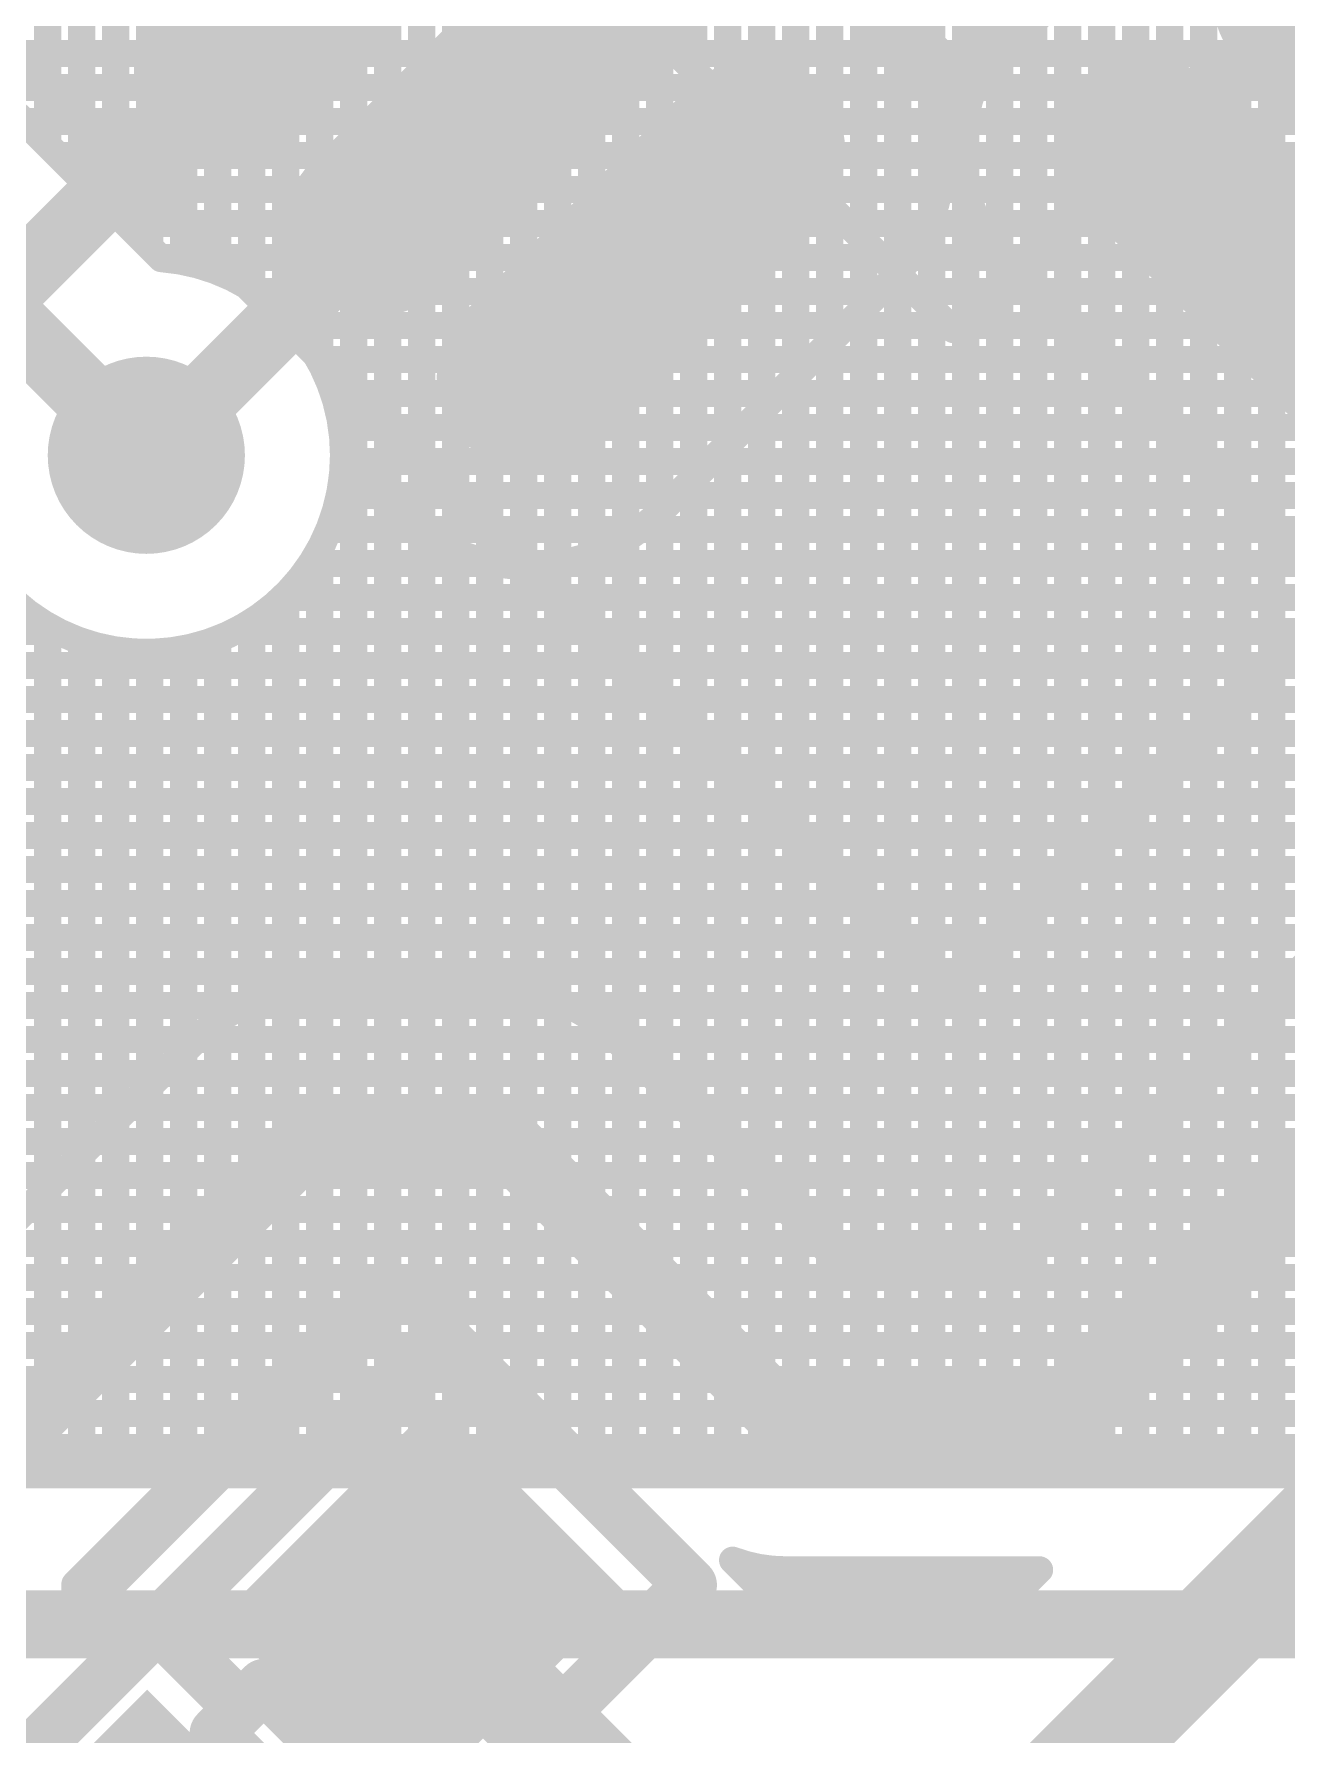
# Model space of a CAD drawing. Header units: millimetres. Extents: x 1.42 to 3.4, y 1.21 to 3.22.
# Drawn here: x 2.573 to 2.7572, y 1.5927 to 1.8429 of the extents above; entities that cross this region are included whole.
import ezdxf

# ---------------------------------------------------------------- set-up
doc = ezdxf.new("R2010")
doc.units = ezdxf.units.MM
doc.header["$MEASUREMENT"] = 0
for name, color, linetype in [('BottomLayer', 5, 'Continuous'), ('BottomSolder', 6, 'Continuous'), ('Mechanical13', 56, 'Continuous'), ('Mechanical15', 56, 'Continuous'), ('MultiLayer', 9, 'Continuous'), ('TopLayer', 1, 'Continuous'), ('TopOverlay', 2, 'Continuous'), ('TopPaste', 8, 'Continuous'), ('TopSolder', 216, 'Continuous'), ('ViaHoleLayer', 16, 'Continuous')]:
    doc.layers.add(name, color=color, linetype=linetype)

# ---------------------------------------------------------------- blocks, each defined once
blk = doc.blocks.new('R0603_10')
at = {"layer": 'TopLayer'}
for points in [[(-0.04992, 0.0175), (-0.04992, -0.0175), (-0.00992, 0.0175), (-0.00992, -0.0175)], [(0.00992, 0.0175), (0.00992, -0.0175), (0.04992, 0.0175), (0.04992, -0.0175)]]:
    blk.add_solid(points, dxfattribs=at)
at = {"layer": 'TopOverlay', "const_width": 0.00787}
for points in [[(-0.06007, 0.02559), (-0.06007, -0.02559)], [(-0.06007, 0.02559), (0.05993, 0.02559)], [(0.05993, 0.02559), (0.05993, -0.02559)], [(0.00039, 0.02165), (0.00039, 0.00945)], [(-0.00472, 0.00827), (0.00512, 0.00827)], [(-0.00472, 0.00827), (-0.00473, -0.00945)], [(0.00512, 0.00827), (0.00512, -0.00945)], [(0.00039, -0.00866), (0.00039, -0.02165)], [(-0.00473, -0.00945), (0.00512, -0.00945)], [(-0.06007, -0.02559), (0.05993, -0.02559)]]:
    blk.add_lwpolyline(points, dxfattribs=at)
at = {"layer": 'TopOverlay', "const_width": 0.00394}
for points in [[(-0.06204, 0.02559, 1), (-0.0581, 0.02559, 1)], [(-0.06204, 0.02559, 1), (-0.0581, 0.02559, 1)], [(0.05796, 0.02559, 1), (0.0619, 0.02559, 1)], [(0.05796, 0.02559, 1), (0.0619, 0.02559, 1)], [(-0.00158, 0.02165, 1), (0.00236, 0.02165, 1)], [(-0.00158, 0.00945, 1), (0.00236, 0.00945, 1)], [(-0.00669, 0.00827, 1), (-0.00276, 0.00827, 1)], [(-0.00669, 0.00827, 1), (-0.00276, 0.00827, 1)], [(0.00315, 0.00827, 1), (0.00709, 0.00827, 1)], [(0.00315, 0.00827, 1), (0.00709, 0.00827, 1)], [(-0.00158, -0.00866, 1), (0.00236, -0.00866, 1)], [(-0.00669, -0.00945, 1), (-0.00276, -0.00945, 1)], [(-0.00669, -0.00945, 1), (-0.00276, -0.00945, 1)], [(0.00315, -0.00945, 1), (0.00709, -0.00945, 1)], [(0.00315, -0.00945, 1), (0.00709, -0.00945, 1)], [(-0.00158, -0.02165, 1), (0.00236, -0.02165, 1)], [(-0.06204, -0.02559, 1), (-0.0581, -0.02559, 1)], [(-0.06204, -0.02559, 1), (-0.0581, -0.02559, 1)], [(0.05796, -0.02559, 1), (0.0619, -0.02559, 1)], [(0.05796, -0.02559, 1), (0.0619, -0.02559, 1)]]:
    blk.add_lwpolyline(points, format="xyb", close=True, dxfattribs=at)
at = {"layer": 'TopPaste'}
for points in [[(-0.04992, 0.0175), (-0.04992, -0.0175), (-0.00992, 0.0175), (-0.00992, -0.0175)], [(0.00992, 0.0175), (0.00992, -0.0175), (0.04992, 0.0175), (0.04992, -0.0175)]]:
    blk.add_solid(points, dxfattribs=at)
at = {"layer": 'TopSolder'}
for points in [[(-0.05242, 0.02), (-0.05242, -0.02), (-0.00742, 0.02), (-0.00742, -0.02)], [(0.00742, 0.02), (0.00742, -0.02), (0.05242, 0.02), (0.05242, -0.02)]]:
    blk.add_solid(points, dxfattribs=at)
blk = doc.blocks.new('44ML_N_21')
at = {"layer": 'Mechanical13', "const_width": 0.00394}
for points in [[(-0.19685, 0.19685), (-0.19685, -0.19685)], [(-0.19685, -0.19685), (0.19685, -0.19685)]]:
    blk.add_lwpolyline(points, dxfattribs=at)
at = {"layer": 'Mechanical13', "const_width": 0.00197}
blk.add_lwpolyline([(-0.19783, -0.19685, 1), (-0.19587, -0.19685, 1)], format="xyb", close=True, dxfattribs=at)
blk.add_lwpolyline([(-0.19783, -0.19685, 1), (-0.19587, -0.19685, 1)], format="xyb", close=True, dxfattribs=at)
at = {"layer": 'Mechanical15', "const_width": 0.00394}
for points in [[(-0.26575, 0.26575), (-0.26575, -0.26575)], [(-0.26575, -0.26575), (0.26575, -0.26575)]]:
    blk.add_lwpolyline(points, dxfattribs=at)
at = {"layer": 'Mechanical15', "const_width": 0.00197}
blk.add_lwpolyline([(-0.26673, -0.26575, 1), (-0.26476, -0.26575, 1)], format="xyb", close=True, dxfattribs=at)
blk.add_lwpolyline([(-0.26673, -0.26575, 1), (-0.26476, -0.26575, 1)], format="xyb", close=True, dxfattribs=at)
at = {"layer": 'TopLayer', "const_width": 0.02165}
for points in [[(-0.24606, -0.09449), (-0.19882, -0.09449)], [(-0.24606, -0.12598), (-0.19882, -0.12598)], [(-0.24606, -0.15748), (-0.19882, -0.15748)], [(-0.15748, -0.19882), (-0.15748, -0.24606)], [(-0.12598, -0.19882), (-0.12598, -0.24606)]]:
    blk.add_lwpolyline(points, dxfattribs=at)
at = {"layer": 'TopLayer', "const_width": 0.01083}
for points in [[(-0.25148, -0.09449, 1), (-0.24065, -0.09449, 1)], [(-0.25148, -0.12598, 1), (-0.24065, -0.12598, 1)], [(-0.20423, -0.12598, 1), (-0.19341, -0.12598, 1)], [(-0.25148, -0.15748, 1), (-0.24065, -0.15748, 1)], [(-0.20423, -0.15748, 1), (-0.19341, -0.15748, 1)], [(-0.16289, -0.19882, 1), (-0.15207, -0.19882, 1)], [(-0.1314, -0.19882, 1), (-0.12057, -0.19882, 1)]]:
    blk.add_lwpolyline(points, format="xyb", close=True, dxfattribs=at)
at = {"layer": 'TopOverlay', "const_width": 0.00787}
for points in [[(-0.17126, 0.17126), (-0.17126, -0.17126)], [(-0.17126, -0.17126), (0.17126, -0.17126)]]:
    blk.add_lwpolyline(points, dxfattribs=at)
at = {"layer": 'TopOverlay', "const_width": 0.00394}
blk.add_lwpolyline([(-0.17323, -0.17126, 1), (-0.16929, -0.17126, 1)], format="xyb", close=True, dxfattribs=at)
blk.add_lwpolyline([(-0.17323, -0.17126, 1), (-0.16929, -0.17126, 1)], format="xyb", close=True, dxfattribs=at)
at = {"layer": 'TopPaste', "const_width": 0.02165}
for points in [[(-0.24606, -0.09449), (-0.19882, -0.09449)], [(-0.24606, -0.12598), (-0.19882, -0.12598)], [(-0.24606, -0.15748), (-0.19882, -0.15748)], [(-0.15748, -0.19882), (-0.15748, -0.24606)], [(-0.12598, -0.19882), (-0.12598, -0.24606)]]:
    blk.add_lwpolyline(points, dxfattribs=at)
at = {"layer": 'TopPaste', "const_width": 0.01083}
for points in [[(-0.25148, -0.09449, 1), (-0.24065, -0.09449, 1)], [(-0.25148, -0.12598, 1), (-0.24065, -0.12598, 1)], [(-0.20423, -0.12598, 1), (-0.19341, -0.12598, 1)], [(-0.25148, -0.15748, 1), (-0.24065, -0.15748, 1)], [(-0.20423, -0.15748, 1), (-0.19341, -0.15748, 1)], [(-0.16289, -0.19882, 1), (-0.15207, -0.19882, 1)], [(-0.1314, -0.19882, 1), (-0.12057, -0.19882, 1)]]:
    blk.add_lwpolyline(points, format="xyb", close=True, dxfattribs=at)
at = {"layer": 'TopSolder', "const_width": 0.02665}
for points in [[(-0.24606, -0.09449), (-0.19882, -0.09449)], [(-0.24606, -0.12598), (-0.19882, -0.12598)], [(-0.24606, -0.15748), (-0.19882, -0.15748)], [(-0.15748, -0.19882), (-0.15748, -0.24606)], [(-0.12598, -0.19882), (-0.12598, -0.24606)]]:
    blk.add_lwpolyline(points, dxfattribs=at)
at = {"layer": 'TopSolder', "const_width": 0.01333}
for points in [[(-0.25273, -0.09449, 1), (-0.2394, -0.09449, 1)], [(-0.25273, -0.12598, 1), (-0.2394, -0.12598, 1)], [(-0.20548, -0.12598, 1), (-0.19216, -0.12598, 1)], [(-0.25273, -0.15748, 1), (-0.2394, -0.15748, 1)], [(-0.20548, -0.15748, 1), (-0.19216, -0.15748, 1)], [(-0.16414, -0.19882, 1), (-0.15082, -0.19882, 1)], [(-0.13265, -0.19882, 1), (-0.11932, -0.19882, 1)]]:
    blk.add_lwpolyline(points, format="xyb", close=True, dxfattribs=at)

msp = doc.modelspace()

# ---------------------------------------------------------------- linework, layer by layer
at = {"layer": 'BottomLayer'}
for points, const_width in [([(2.755, 1.631), (2.755, 2.34939)], 0.004), ([(2.75, 1.631), (2.75, 2.34439)], 0.004), ([(2.745, 1.631), (2.745, 2.33939)], 0.004), ([(2.74, 1.631), (2.74, 2.33439)], 0.004), ([(2.735, 1.631), (2.735, 2.32939)], 0.004), ([(2.73, 1.631), (2.73, 2.32439)], 0.004), ([(2.725, 1.631), (2.725, 2.31939)], 0.004), ([(2.72, 1.631), (2.72, 2.31439)], 0.004), ([(2.715, 1.631), (2.715, 2.30939)], 0.004), ([(2.71, 1.631), (2.71, 2.30439)], 0.004), ([(2.705, 1.631), (2.705, 2.29939)], 0.004), ([(2.7, 1.631), (2.7, 2.29439)], 0.004), ([(2.695, 1.631), (2.695, 2.28939)], 0.004), ([(2.69, 1.631), (2.69, 2.28439)], 0.004), ([(2.685, 1.631), (2.685, 2.27939)], 0.004), ([(2.68, 1.631), (2.68, 2.27439)], 0.004), ([(2.675, 1.631), (2.675, 2.26939)], 0.004), ([(2.67, 1.631), (2.67, 2.26439)], 0.004), ([(2.665, 1.631), (2.665, 2.25939)], 0.004), ([(2.66, 1.631), (2.66, 2.25439)], 0.004), ([(2.655, 1.631), (2.655, 2.24939)], 0.004), ([(2.65, 1.631), (2.65, 2.24439)], 0.004), ([(2.645, 1.631), (2.645, 2.23939)], 0.004), ([(2.64, 1.631), (2.64, 2.23439)], 0.004), ([(2.635, 1.631), (2.635, 2.22939)], 0.004), ([(2.63, 1.631), (2.63, 2.22439)], 0.004), ([(2.625, 1.631), (2.625, 2.21939)], 0.004), ([(2.62, 1.631), (2.62, 2.21439)], 0.004), ([(2.615, 1.79472), (2.615, 2.20939)], 0.004), ([(2.61, 1.80142), (2.61, 2.20439)], 0.004), ([(2.605, 1.80542), (2.605, 2.19939)], 0.004), ([(2.6, 1.80794), (2.6, 2.19439)], 0.004), ([(2.595, 1.80938), (2.595, 2.18939)], 0.004), ([(2.59, 1.81152), (2.59, 2.18439)], 0.004), ([(2.585, 1.81652), (2.585, 2.17939)], 0.004), ([(2.58, 1.82152), (2.58, 2.17439)], 0.004), ([(2.575, 1.82652), (2.575, 2.16939)], 0.004), ([(2.54919, 1.84), (3.384, 1.84)], 0.004), ([(2.56458, 1.835), (3.384, 1.835)], 0.004), ([(2.57101, 1.83052), (2.5917, 1.80983)], 0.004), ([(2.57152, 1.83), (3.384, 1.83)], 0.004), ([(2.57652, 1.825), (3.384, 1.825)], 0.004), ([(2.58152, 1.82), (3.384, 1.82)], 0.004), ([(2.55541, 1.815), (2.5895, 1.78091)], 0.01), ([(2.58652, 1.815), (3.384, 1.815)], 0.004), ([(2.59152, 1.81), (3.384, 1.81)], 0.004), ([(2.60565, 1.805), (3.384, 1.805)], 0.004), ([(2.61133, 1.8), (3.1563, 1.8)], 0.004), ([(2.61485, 1.795), (3.14786, 1.795)], 0.004), ([(2.61704, 1.79), (3.14212, 1.79)], 0.004), ([(2.61821, 1.785), (3.13786, 1.785)], 0.004), ([(2.61849, 1.78), (3.13461, 1.78)], 0.004), ([(2.61789, 1.775), (3.13216, 1.775)], 0.004), ([(2.61637, 1.77), (3.13038, 1.77)], 0.004), ([(2.615, 1.631), (2.615, 1.7671)], 0.004), ([(2.61375, 1.765), (3.12919, 1.765)], 0.004), ([(2.60959, 1.76), (3.12856, 1.76)], 0.004), ([(2.61, 1.631), (2.61, 1.7604)], 0.004), ([(2.362, 1.755), (2.57647, 1.755)], 0.004), ([(2.575, 1.631), (2.575, 1.7558)], 0.004), ([(2.60252, 1.755), (3.12844, 1.755)], 0.004), ([(2.605, 1.631), (2.605, 1.7564)], 0.004), ([(2.58, 1.631), (2.58, 1.75351)], 0.004), ([(2.585, 1.631), (2.585, 1.75226)], 0.004), ([(2.59, 1.631), (2.59, 1.75191)], 0.004), ([(2.595, 1.631), (2.595, 1.75244)], 0.004), ([(2.6, 1.631), (2.6, 1.75388)], 0.004), ([(2.362, 1.75), (3.12885, 1.75)], 0.004), ([(2.362, 1.745), (3.1298, 1.745)], 0.004), ([(2.362, 1.74), (3.13132, 1.74)], 0.004), ([(2.362, 1.735), (3.13347, 1.735)], 0.004), ([(2.362, 1.73), (2.95793, 1.73)], 0.004), ([(2.362, 1.725), (2.94404, 1.725)], 0.004), ([(2.362, 1.72), (2.93889, 1.72)], 0.004), ([(2.362, 1.715), (2.93389, 1.715)], 0.004), ([(2.362, 1.71), (2.92889, 1.71)], 0.004), ([(2.362, 1.705), (2.92389, 1.705)], 0.004), ([(2.36311, 1.7), (2.91889, 1.7)], 0.004), ([(2.36811, 1.695), (2.91389, 1.695)], 0.004), ([(2.37311, 1.69), (2.90889, 1.69)], 0.004), ([(2.37811, 1.685), (2.90389, 1.685)], 0.004), ([(2.38311, 1.68), (2.89889, 1.68)], 0.004), ([(2.38811, 1.675), (2.89389, 1.675)], 0.004), ([(2.39311, 1.67), (2.88889, 1.67)], 0.004), ([(2.39811, 1.665), (2.88389, 1.665)], 0.004), ([(2.40311, 1.66), (2.87889, 1.66)], 0.004), ([(2.40811, 1.655), (2.87389, 1.655)], 0.004), ([(2.41311, 1.65), (2.86889, 1.65)], 0.004), ([(2.41811, 1.645), (2.86389, 1.645)], 0.004), ([(2.42311, 1.64), (2.85889, 1.64)], 0.004), ([(2.42811, 1.635), (2.85389, 1.635)], 0.004), ([(2.43211, 1.631), (2.84989, 1.631)], 0.004), ([(2.423, 1.609), (2.859, 1.609)], 0.01)]:
    msp.add_lwpolyline(points, dxfattribs=dict(at, const_width=const_width))
at = {"layer": 'BottomLayer', "const_width": 0.004}
for points in [[(2.55541, 1.837, -0.199566), (2.57101, 1.83052)], [(2.5917, 1.80983, -0.392185), (2.6185, 1.78091)], [(2.6185, 1.78091, -0.724155), (2.56615, 1.76372)]]:
    msp.add_lwpolyline(points, format="xyb", dxfattribs=at)
at = {"layer": 'BottomLayer'}
for points, const_width in [([(2.57001, 1.83052, 1), (2.57201, 1.83052, 1)], 0.002), ([(2.57001, 1.83052, 1), (2.57201, 1.83052, 1)], 0.002), ([(2.57052, 1.83, 1), (2.57252, 1.83, 1)], 0.002), ([(2.574, 1.82652, 1), (2.576, 1.82652, 1)], 0.002), ([(2.57552, 1.825, 1), (2.57752, 1.825, 1)], 0.002), ([(2.579, 1.82152, 1), (2.581, 1.82152, 1)], 0.002), ([(2.58052, 1.82, 1), (2.58252, 1.82, 1)], 0.002), ([(2.584, 1.81652, 1), (2.586, 1.81652, 1)], 0.002), ([(2.58552, 1.815, 1), (2.58752, 1.815, 1)], 0.002), ([(2.589, 1.81152, 1), (2.591, 1.81152, 1)], 0.002), ([(2.59052, 1.81, 1), (2.59252, 1.81, 1)], 0.002), ([(2.5907, 1.80983, 1), (2.5927, 1.80983, 1)], 0.002), ([(2.5907, 1.80983, 1), (2.5927, 1.80983, 1)], 0.002), ([(2.594, 1.80938, 1), (2.596, 1.80938, 1)], 0.002), ([(2.599, 1.80794, 1), (2.601, 1.80794, 1)], 0.002), ([(2.604, 1.80542, 1), (2.606, 1.80542, 1)], 0.002), ([(2.60465, 1.805, 1), (2.60665, 1.805, 1)], 0.002), ([(2.609, 1.80142, 1), (2.611, 1.80142, 1)], 0.002), ([(2.61033, 1.8, 1), (2.61233, 1.8, 1)], 0.002), ([(2.61385, 1.795, 1), (2.61585, 1.795, 1)], 0.002), ([(2.614, 1.79472, 1), (2.616, 1.79472, 1)], 0.002), ([(2.5835, 1.78091, 1), (2.5955, 1.78091, 1)], 0.012), ([(2.61604, 1.79, 1), (2.61804, 1.79, 1)], 0.002), ([(2.61721, 1.785, 1), (2.61921, 1.785, 1)], 0.002), ([(2.587, 1.78091, 1), (2.592, 1.78091, 1)], 0.005), ([(2.61749, 1.78, 1), (2.61949, 1.78, 1)], 0.002), ([(2.6175, 1.78091, 1), (2.6195, 1.78091, 1)], 0.002), ([(2.6175, 1.78091, 1), (2.6195, 1.78091, 1)], 0.002), ([(2.61689, 1.775, 1), (2.61889, 1.775, 1)], 0.002), ([(2.61537, 1.77, 1), (2.61737, 1.77, 1)], 0.002), ([(2.614, 1.7671, 1), (2.616, 1.7671, 1)], 0.002), ([(2.61275, 1.765, 1), (2.61475, 1.765, 1)], 0.002), ([(2.60859, 1.76, 1), (2.61059, 1.76, 1)], 0.002), ([(2.609, 1.7604, 1), (2.611, 1.7604, 1)], 0.002), ([(2.574, 1.7558, 1), (2.576, 1.7558, 1)], 0.002), ([(2.57547, 1.755, 1), (2.57748, 1.755, 1)], 0.002), ([(2.60153, 1.755, 1), (2.60352, 1.755, 1)], 0.002), ([(2.604, 1.7564, 1), (2.606, 1.7564, 1)], 0.002), ([(2.579, 1.75351, 1), (2.581, 1.75351, 1)], 0.002), ([(2.584, 1.75226, 1), (2.586, 1.75226, 1)], 0.002), ([(2.589, 1.75191, 1), (2.591, 1.75191, 1)], 0.002), ([(2.594, 1.75244, 1), (2.596, 1.75244, 1)], 0.002), ([(2.599, 1.75388, 1), (2.601, 1.75388, 1)], 0.002), ([(2.574, 1.631, 1), (2.576, 1.631, 1)], 0.002), ([(2.579, 1.631, 1), (2.581, 1.631, 1)], 0.002), ([(2.584, 1.631, 1), (2.586, 1.631, 1)], 0.002), ([(2.589, 1.631, 1), (2.591, 1.631, 1)], 0.002), ([(2.594, 1.631, 1), (2.596, 1.631, 1)], 0.002), ([(2.599, 1.631, 1), (2.601, 1.631, 1)], 0.002), ([(2.604, 1.631, 1), (2.606, 1.631, 1)], 0.002), ([(2.609, 1.631, 1), (2.611, 1.631, 1)], 0.002), ([(2.614, 1.631, 1), (2.616, 1.631, 1)], 0.002), ([(2.619, 1.631, 1), (2.621, 1.631, 1)], 0.002), ([(2.624, 1.631, 1), (2.626, 1.631, 1)], 0.002), ([(2.629, 1.631, 1), (2.631, 1.631, 1)], 0.002), ([(2.634, 1.631, 1), (2.636, 1.631, 1)], 0.002), ([(2.639, 1.631, 1), (2.641, 1.631, 1)], 0.002), ([(2.644, 1.631, 1), (2.646, 1.631, 1)], 0.002), ([(2.649, 1.631, 1), (2.651, 1.631, 1)], 0.002), ([(2.654, 1.631, 1), (2.656, 1.631, 1)], 0.002), ([(2.659, 1.631, 1), (2.661, 1.631, 1)], 0.002), ([(2.664, 1.631, 1), (2.666, 1.631, 1)], 0.002), ([(2.669, 1.631, 1), (2.671, 1.631, 1)], 0.002), ([(2.674, 1.631, 1), (2.676, 1.631, 1)], 0.002), ([(2.679, 1.631, 1), (2.681, 1.631, 1)], 0.002), ([(2.684, 1.631, 1), (2.686, 1.631, 1)], 0.002), ([(2.689, 1.631, 1), (2.691, 1.631, 1)], 0.002), ([(2.694, 1.631, 1), (2.696, 1.631, 1)], 0.002), ([(2.699, 1.631, 1), (2.701, 1.631, 1)], 0.002), ([(2.704, 1.631, 1), (2.706, 1.631, 1)], 0.002), ([(2.709, 1.631, 1), (2.711, 1.631, 1)], 0.002), ([(2.714, 1.631, 1), (2.716, 1.631, 1)], 0.002), ([(2.719, 1.631, 1), (2.721, 1.631, 1)], 0.002), ([(2.724, 1.631, 1), (2.726, 1.631, 1)], 0.002), ([(2.729, 1.631, 1), (2.731, 1.631, 1)], 0.002), ([(2.734, 1.631, 1), (2.736, 1.631, 1)], 0.002), ([(2.739, 1.631, 1), (2.741, 1.631, 1)], 0.002), ([(2.744, 1.631, 1), (2.746, 1.631, 1)], 0.002), ([(2.749, 1.631, 1), (2.751, 1.631, 1)], 0.002), ([(2.754, 1.631, 1), (2.756, 1.631, 1)], 0.002)]:
    msp.add_lwpolyline(points, format="xyb", close=True, dxfattribs=dict(at, const_width=const_width))
at = {"layer": 'BottomSolder', "const_width": 0.0145}
msp.add_lwpolyline([(2.58225, 1.78091, 1), (2.59675, 1.78091, 1)], format="xyb", close=True, dxfattribs=at)
at = {"layer": 'MultiLayer', "const_width": 0.012}
msp.add_lwpolyline([(2.5835, 1.78091, 1), (2.5955, 1.78091, 1)], format="xyb", close=True, dxfattribs=at)
at = {"layer": 'TopLayer'}
for points, const_width in [([(2.71, 1.83067), (2.71, 2.32483)], 0.004), ([(2.705, 1.83556), (2.705, 2.31994)], 0.004), ([(2.715, 1.84232), (2.715, 2.31318)], 0.004), ([(2.7, 1.84399), (2.7, 2.3115)], 0.004), ([(2.549, 1.78495), (2.61769, 1.85364)], 0.01), ([(2.70287, 1.84), (2.71346, 1.84)], 0.004), ([(2.5895, 1.78091), (2.63996, 1.83137)], 0.01), ([(2.7052, 1.835), (2.71114, 1.835)], 0.004), ([(2.70645, 1.83), (2.70989, 1.83)], 0.004), ([(2.70615, 1.82), (2.71018, 1.82)], 0.004), ([(2.71, 1.661), (2.71, 1.82095)], 0.004), ([(2.70458, 1.815), (2.71176, 1.815)], 0.004), ([(2.705, 1.661), (2.705, 1.81605)], 0.004), ([(2.70184, 1.81), (2.7145, 1.81)], 0.004), ([(2.715, 1.66111), (2.715, 1.80929)], 0.004), ([(2.7, 1.661), (2.7, 1.80762)], 0.004), ([(2.66521, 1.77272), (2.69861, 1.80613)], 0.004), ([(2.69748, 1.805), (2.71885, 1.805)], 0.004), ([(2.71772, 1.80613), (2.75113, 1.77272)], 0.004), ([(2.695, 1.661), (2.695, 1.80252)], 0.004), ([(2.72, 1.66611), (2.72, 1.80385)], 0.004), ([(2.69248, 1.8), (2.72385, 1.8)], 0.004), ([(2.69, 1.66361), (2.69, 1.79752)], 0.004), ([(2.725, 1.67111), (2.725, 1.79885)], 0.004), ([(2.68748, 1.795), (2.72885, 1.795)], 0.004), ([(2.685, 1.66861), (2.685, 1.79252)], 0.004), ([(2.73, 1.67611), (2.73, 1.79385)], 0.004), ([(2.68248, 1.79), (2.73385, 1.79)], 0.004), ([(2.68, 1.67361), (2.68, 1.78752)], 0.004), ([(2.735, 1.68111), (2.735, 1.78885)], 0.004), ([(2.67748, 1.785), (2.73885, 1.785)], 0.004), ([(2.675, 1.67861), (2.675, 1.78252)], 0.004), ([(2.74, 1.68611), (2.74, 1.78385)], 0.004), ([(2.62, 1.702), (2.62, 1.7803)], 0.004), ([(2.67248, 1.78), (2.74385, 1.78)], 0.004), ([(2.67, 1.68361), (2.67, 1.77752)], 0.004), ([(2.745, 1.69111), (2.745, 1.77885)], 0.004), ([(2.61789, 1.775), (2.62381, 1.775)], 0.004), ([(2.66748, 1.775), (2.74885, 1.775)], 0.004), ([(2.625, 1.702), (2.625, 1.77362)], 0.004), ([(2.665, 1.68861), (2.665, 1.77252)], 0.004), ([(2.75, 1.69611), (2.75, 1.77385)], 0.004), ([(2.61637, 1.77), (2.62902, 1.77)], 0.004), ([(2.63, 1.702), (2.63, 1.76931)], 0.004), ([(2.66204, 1.77), (2.75429, 1.77)], 0.004), ([(2.755, 1.70111), (2.755, 1.7695)], 0.004), ([(2.615, 1.702), (2.615, 1.7671)], 0.004), ([(2.635, 1.702), (2.635, 1.76664)], 0.004), ([(2.66, 1.69361), (2.66, 1.76863)], 0.004), ([(2.61375, 1.765), (2.64067, 1.765)], 0.004), ([(2.64, 1.702), (2.64, 1.76513)], 0.004), ([(2.645, 1.70186), (2.645, 1.76458)], 0.004), ([(2.65, 1.70068), (2.65, 1.76493)], 0.004), ([(2.65039, 1.765), (2.76595, 1.765)], 0.004), ([(2.655, 1.6981), (2.655, 1.76623)], 0.004), ([(2.60959, 1.76), (2.81389, 1.76)], 0.004), ([(2.61, 1.70179), (2.61, 1.7604)], 0.004), ([(2.71489, 1.661), (2.81526, 1.76137)], 0.004), ([(2.724, 1.639), (2.84, 1.755)], 0.01), ([(2.51879, 1.755), (2.57647, 1.755)], 0.004), ([(2.575, 1.67311), (2.575, 1.7558)], 0.004), ([(2.60252, 1.755), (2.80889, 1.755)], 0.004), ([(2.605, 1.70049), (2.605, 1.7564)], 0.004), ([(2.58, 1.67811), (2.58, 1.75351)], 0.004), ([(2.585, 1.68311), (2.585, 1.75226)], 0.004), ([(2.59, 1.68811), (2.59, 1.75191)], 0.004), ([(2.595, 1.69311), (2.595, 1.75244)], 0.004), ([(2.6, 1.69775), (2.6, 1.75388)], 0.004), ([(2.52379, 1.75), (2.80389, 1.75)], 0.004), ([(2.52664, 1.745), (2.79889, 1.745)], 0.004), ([(2.7225, 1.584), (2.875, 1.7365)], 0.015), ([(2.52164, 1.74), (2.79389, 1.74)], 0.004), ([(2.51664, 1.735), (2.78889, 1.735)], 0.004), ([(2.51164, 1.73), (2.78389, 1.73)], 0.004), ([(2.50664, 1.725), (2.77889, 1.725)], 0.004), ([(2.50164, 1.72), (2.77389, 1.72)], 0.004), ([(2.49664, 1.715), (2.76889, 1.715)], 0.004), ([(2.49164, 1.71), (2.76389, 1.71)], 0.004), ([(2.48664, 1.705), (2.75889, 1.705)], 0.004), ([(2.613, 1.702), (2.6425, 1.702)], 0.004), ([(2.48164, 1.7), (2.60383, 1.7)], 0.004), ([(2.65167, 1.7), (2.75389, 1.7)], 0.004), ([(2.45896, 1.695), (2.59689, 1.695)], 0.004), ([(2.54148, 1.6396), (2.5974, 1.69552)], 0.004), ([(2.6581, 1.69552), (2.69261, 1.661)], 0.004), ([(2.65861, 1.695), (2.74889, 1.695)], 0.004), ([(2.45396, 1.69), (2.59189, 1.69)], 0.004), ([(2.66361, 1.69), (2.74389, 1.69)], 0.004), ([(2.44896, 1.685), (2.58689, 1.685)], 0.004), ([(2.66861, 1.685), (2.73889, 1.685)], 0.004), ([(2.557, 1.624), (2.613, 1.68)], 0.01), ([(2.613, 1.68), (2.6425, 1.68)], 0.01), ([(2.6425, 1.68), (2.6835, 1.639)], 0.01), ([(2.44396, 1.68), (2.58189, 1.68)], 0.004), ([(2.67361, 1.68), (2.73389, 1.68)], 0.004), ([(2.43896, 1.675), (2.57689, 1.675)], 0.004), ([(2.67861, 1.675), (2.72889, 1.675)], 0.004), ([(2.43532, 1.67), (2.57189, 1.67)], 0.004), ([(2.68361, 1.67), (2.72389, 1.67)], 0.004), ([(2.68861, 1.665), (2.71889, 1.665)], 0.004), ([(2.69261, 1.661), (2.71489, 1.661)], 0.004), ([(2.579, 1.61489), (2.62211, 1.658)], 0.004), ([(2.58961, 1.6199), (2.62771, 1.658)], 0.004), ([(2.62211, 1.658), (2.62771, 1.658)], 0.004), ([(2.62771, 1.658), (2.63339, 1.658)], 0.004), ([(2.61911, 1.655), (2.62471, 1.655)], 0.004), ([(2.62, 1.65029), (2.62, 1.65589)], 0.004), ([(2.61411, 1.65), (2.61971, 1.65)], 0.004), ([(2.615, 1.64529), (2.615, 1.65089)], 0.004), ([(2.60911, 1.645), (2.61471, 1.645)], 0.004), ([(2.61, 1.64029), (2.61, 1.64589)], 0.004), ([(2.6835, 1.639), (2.724, 1.639)], 0.01), ([(2.60411, 1.64), (2.60971, 1.64)], 0.004), ([(2.605, 1.63529), (2.605, 1.64089)], 0.004), ([(2.59911, 1.635), (2.60471, 1.635)], 0.004), ([(2.6, 1.63029), (2.6, 1.63589)], 0.004), ([(2.59411, 1.63), (2.59971, 1.63)], 0.004), ([(2.595, 1.62529), (2.595, 1.63089)], 0.004), ([(2.58911, 1.625), (2.59471, 1.625)], 0.004), ([(2.59, 1.62029), (2.59, 1.62589)], 0.004), ([(2.5796, 1.60989), (2.58961, 1.6199)], 0.004), ([(2.5796, 1.60989), (2.58961, 1.6199)], 0.004), ([(2.58411, 1.62), (2.58971, 1.62)], 0.004), ([(2.585, 1.61529), (2.585, 1.62089)], 0.004), ([(2.63016, 1.61166), (2.65781, 1.584)], 0.015), ([(2.67572, 1.61842), (2.68072, 1.61343)], 0.004), ([(2.68, 1.61414), (2.68, 1.61728)], 0.004), ([(2.6835, 1.617), (2.72085, 1.617)], 0.004), ([(2.685, 1.6085), (2.685, 1.617)], 0.004), ([(2.69, 1.6085), (2.69, 1.617)], 0.004), ([(2.695, 1.6085), (2.695, 1.617)], 0.004), ([(2.7, 1.6085), (2.7, 1.617)], 0.004), ([(2.705, 1.6085), (2.705, 1.617)], 0.004), ([(2.71, 1.6085), (2.71, 1.617)], 0.004), ([(2.71235, 1.6085), (2.72085, 1.617)], 0.004), ([(2.715, 1.61115), (2.715, 1.617)], 0.004), ([(2.579, 1.6093), (2.579, 1.61489)], 0.004), ([(2.57911, 1.615), (2.58471, 1.615)], 0.004), ([(2.58, 1.61029), (2.58, 1.61589)], 0.004), ([(2.67914, 1.615), (2.71885, 1.615)], 0.004), ([(2.67579, 1.6085), (2.68072, 1.61343)], 0.004), ([(2.68, 1.6085), (2.68, 1.61271)], 0.004), ([(2.67729, 1.61), (2.71385, 1.61)], 0.004), ([(2.67579, 1.6085), (2.71235, 1.6085)], 0.004), ([(2.557, 1.60019), (2.58784, 1.56934)], 0.01)]:
    msp.add_lwpolyline(points, dxfattribs=dict(at, const_width=const_width))
at = {"layer": 'TopLayer', "const_width": 0.004}
for points in [[(2.68402, 1.85316, -0.361338), (2.70676, 1.82581)], [(2.71772, 1.80613, -0.603636), (2.73231, 1.85316)], [(2.70676, 1.82581, -0.198912), (2.69861, 1.80613)], [(2.66521, 1.77272, -0.52031), (2.62032, 1.78062)], [(2.79602, 1.78062, -0.52031), (2.75113, 1.77272)], [(2.61842, 1.77871, -0.695658), (2.56615, 1.76372)], [(2.5974, 1.69552, -0.199566), (2.613, 1.702)], [(2.59744, 1.69556, -0.198912), (2.613, 1.702)], [(2.6425, 1.702, -0.198912), (2.65806, 1.69556)], [(2.6425, 1.702, -0.199566), (2.6581, 1.69552)], [(2.6835, 1.617, -0.090628), (2.67572, 1.61842)], [(2.6835, 1.617, -0.090628), (2.67572, 1.61842)]]:
    msp.add_lwpolyline(points, format="xyb", dxfattribs=at)
at = {"layer": 'TopLayer'}
for points, const_width in [([(2.699, 1.84399, 1), (2.701, 1.84399, 1)], 0.002), ([(2.714, 1.84232, 1), (2.716, 1.84232, 1)], 0.002), ([(2.70187, 1.84, 1), (2.70387, 1.84, 1)], 0.002), ([(2.71246, 1.84, 1), (2.71446, 1.84, 1)], 0.002), ([(2.63746, 1.83137, 1), (2.64246, 1.83137, 1)], 0.005), ([(2.704, 1.83556, 1), (2.706, 1.83556, 1)], 0.002), ([(2.7042, 1.835, 1), (2.7062, 1.835, 1)], 0.002), ([(2.71014, 1.835, 1), (2.71214, 1.835, 1)], 0.002), ([(2.70545, 1.83, 1), (2.70745, 1.83, 1)], 0.002), ([(2.70889, 1.83, 1), (2.71089, 1.83, 1)], 0.002), ([(2.709, 1.83067, 1), (2.711, 1.83067, 1)], 0.002), ([(2.70576, 1.82581, 1), (2.70776, 1.82581, 1)], 0.002), ([(2.70576, 1.82581, 1), (2.70776, 1.82581, 1)], 0.002), ([(2.70515, 1.82, 1), (2.70715, 1.82, 1)], 0.002), ([(2.709, 1.82095, 1), (2.711, 1.82095, 1)], 0.002), ([(2.70918, 1.82, 1), (2.71118, 1.82, 1)], 0.002), ([(2.70358, 1.815, 1), (2.70558, 1.815, 1)], 0.002), ([(2.704, 1.81605, 1), (2.706, 1.81605, 1)], 0.002), ([(2.71076, 1.815, 1), (2.71276, 1.815, 1)], 0.002), ([(2.70084, 1.81, 1), (2.70284, 1.81, 1)], 0.002), ([(2.7135, 1.81, 1), (2.7155, 1.81, 1)], 0.002), ([(2.714, 1.80929, 1), (2.716, 1.80929, 1)], 0.002), ([(2.699, 1.80762, 1), (2.701, 1.80762, 1)], 0.002), ([(2.69648, 1.805, 1), (2.69848, 1.805, 1)], 0.002), ([(2.69761, 1.80613, 1), (2.69961, 1.80613, 1)], 0.002), ([(2.69761, 1.80613, 1), (2.69961, 1.80613, 1)], 0.002), ([(2.71672, 1.80613, 1), (2.71872, 1.80613, 1)], 0.002), ([(2.71672, 1.80613, 1), (2.71872, 1.80613, 1)], 0.002), ([(2.71785, 1.805, 1), (2.71985, 1.805, 1)], 0.002), ([(2.694, 1.80252, 1), (2.696, 1.80252, 1)], 0.002), ([(2.719, 1.80385, 1), (2.721, 1.80385, 1)], 0.002), ([(2.69148, 1.8, 1), (2.69348, 1.8, 1)], 0.002), ([(2.72285, 1.8, 1), (2.72485, 1.8, 1)], 0.002), ([(2.689, 1.79752, 1), (2.691, 1.79752, 1)], 0.002), ([(2.724, 1.79885, 1), (2.726, 1.79885, 1)], 0.002), ([(2.68648, 1.795, 1), (2.68848, 1.795, 1)], 0.002), ([(2.72785, 1.795, 1), (2.72985, 1.795, 1)], 0.002), ([(2.684, 1.79252, 1), (2.686, 1.79252, 1)], 0.002), ([(2.729, 1.79385, 1), (2.731, 1.79385, 1)], 0.002), ([(2.5835, 1.78091, 1), (2.5955, 1.78091, 1)], 0.012), ([(2.68148, 1.79, 1), (2.68348, 1.79, 1)], 0.002), ([(2.73285, 1.79, 1), (2.73485, 1.79, 1)], 0.002), ([(2.679, 1.78752, 1), (2.681, 1.78752, 1)], 0.002), ([(2.734, 1.78885, 1), (2.736, 1.78885, 1)], 0.002), ([(2.67648, 1.785, 1), (2.67848, 1.785, 1)], 0.002), ([(2.73785, 1.785, 1), (2.73985, 1.785, 1)], 0.002), ([(2.587, 1.78091, 1), (2.592, 1.78091, 1)], 0.005), ([(2.674, 1.78252, 1), (2.676, 1.78252, 1)], 0.002), ([(2.739, 1.78385, 1), (2.741, 1.78385, 1)], 0.002), ([(2.619, 1.7803, 1), (2.621, 1.7803, 1)], 0.002), ([(2.61932, 1.78062, 1), (2.62132, 1.78062, 1)], 0.002), ([(2.67148, 1.78, 1), (2.67348, 1.78, 1)], 0.002), ([(2.74285, 1.78, 1), (2.74485, 1.78, 1)], 0.002), ([(2.61742, 1.77871, 1), (2.61942, 1.77871, 1)], 0.002), ([(2.669, 1.77752, 1), (2.671, 1.77752, 1)], 0.002), ([(2.744, 1.77885, 1), (2.746, 1.77885, 1)], 0.002), ([(2.61689, 1.775, 1), (2.61889, 1.775, 1)], 0.002), ([(2.62281, 1.775, 1), (2.62481, 1.775, 1)], 0.002), ([(2.66648, 1.775, 1), (2.66848, 1.775, 1)], 0.002), ([(2.74785, 1.775, 1), (2.74985, 1.775, 1)], 0.002), ([(2.624, 1.77362, 1), (2.626, 1.77362, 1)], 0.002), ([(2.664, 1.77252, 1), (2.666, 1.77252, 1)], 0.002), ([(2.66421, 1.77272, 1), (2.66621, 1.77272, 1)], 0.002), ([(2.66421, 1.77272, 1), (2.66621, 1.77272, 1)], 0.002), ([(2.749, 1.77385, 1), (2.751, 1.77385, 1)], 0.002), ([(2.75013, 1.77272, 1), (2.75213, 1.77272, 1)], 0.002), ([(2.75013, 1.77272, 1), (2.75213, 1.77272, 1)], 0.002), ([(2.61537, 1.77, 1), (2.61737, 1.77, 1)], 0.002), ([(2.62802, 1.77, 1), (2.63002, 1.77, 1)], 0.002), ([(2.629, 1.76931, 1), (2.631, 1.76931, 1)], 0.002), ([(2.66104, 1.77, 1), (2.66304, 1.77, 1)], 0.002), ([(2.75329, 1.77, 1), (2.75529, 1.77, 1)], 0.002), ([(2.754, 1.7695, 1), (2.756, 1.7695, 1)], 0.002), ([(2.614, 1.7671, 1), (2.616, 1.7671, 1)], 0.002), ([(2.634, 1.76664, 1), (2.636, 1.76664, 1)], 0.002), ([(2.659, 1.76863, 1), (2.661, 1.76863, 1)], 0.002), ([(2.61275, 1.765, 1), (2.61475, 1.765, 1)], 0.002), ([(2.639, 1.76513, 1), (2.641, 1.76513, 1)], 0.002), ([(2.63967, 1.765, 1), (2.64167, 1.765, 1)], 0.002), ([(2.644, 1.76458, 1), (2.646, 1.76458, 1)], 0.002), ([(2.649, 1.76493, 1), (2.651, 1.76493, 1)], 0.002), ([(2.64939, 1.765, 1), (2.65139, 1.765, 1)], 0.002), ([(2.654, 1.76623, 1), (2.656, 1.76623, 1)], 0.002), ([(2.60859, 1.76, 1), (2.61059, 1.76, 1)], 0.002), ([(2.609, 1.7604, 1), (2.611, 1.7604, 1)], 0.002), ([(2.574, 1.7558, 1), (2.576, 1.7558, 1)], 0.002), ([(2.57547, 1.755, 1), (2.57748, 1.755, 1)], 0.002), ([(2.60153, 1.755, 1), (2.60352, 1.755, 1)], 0.002), ([(2.604, 1.7564, 1), (2.606, 1.7564, 1)], 0.002), ([(2.579, 1.75351, 1), (2.581, 1.75351, 1)], 0.002), ([(2.584, 1.75226, 1), (2.586, 1.75226, 1)], 0.002), ([(2.589, 1.75191, 1), (2.591, 1.75191, 1)], 0.002), ([(2.594, 1.75244, 1), (2.596, 1.75244, 1)], 0.002), ([(2.599, 1.75388, 1), (2.601, 1.75388, 1)], 0.002), ([(2.75789, 1.705, 1), (2.75989, 1.705, 1)], 0.002), ([(2.609, 1.70179, 1), (2.611, 1.70179, 1)], 0.002), ([(2.612, 1.702, 1), (2.614, 1.702, 1)], 0.002), ([(2.612, 1.702, 1), (2.614, 1.702, 1)], 0.002), ([(2.612, 1.702, 1), (2.614, 1.702, 1)], 0.002), ([(2.614, 1.702, 1), (2.616, 1.702, 1)], 0.002), ([(2.619, 1.702, 1), (2.621, 1.702, 1)], 0.002), ([(2.624, 1.702, 1), (2.626, 1.702, 1)], 0.002), ([(2.629, 1.702, 1), (2.631, 1.702, 1)], 0.002), ([(2.634, 1.702, 1), (2.636, 1.702, 1)], 0.002), ([(2.639, 1.702, 1), (2.641, 1.702, 1)], 0.002), ([(2.6415, 1.702, 1), (2.6435, 1.702, 1)], 0.002), ([(2.6415, 1.702, 1), (2.6435, 1.702, 1)], 0.002), ([(2.6415, 1.702, 1), (2.6435, 1.702, 1)], 0.002), ([(2.644, 1.70186, 1), (2.646, 1.70186, 1)], 0.002), ([(2.60283, 1.7, 1), (2.60483, 1.7, 1)], 0.002), ([(2.604, 1.70049, 1), (2.606, 1.70049, 1)], 0.002), ([(2.649, 1.70068, 1), (2.651, 1.70068, 1)], 0.002), ([(2.65067, 1.7, 1), (2.65267, 1.7, 1)], 0.002), ([(2.75289, 1.7, 1), (2.75489, 1.7, 1)], 0.002), ([(2.754, 1.70111, 1), (2.756, 1.70111, 1)], 0.002), ([(2.599, 1.69775, 1), (2.601, 1.69775, 1)], 0.002), ([(2.654, 1.6981, 1), (2.656, 1.6981, 1)], 0.002), ([(2.59589, 1.695, 1), (2.59789, 1.695, 1)], 0.002), ([(2.5964, 1.69552, 1), (2.5984, 1.69552, 1)], 0.002), ([(2.5964, 1.69552, 1), (2.5984, 1.69552, 1)], 0.002), ([(2.59644, 1.69556, 1), (2.59844, 1.69556, 1)], 0.002), ([(2.65706, 1.69556, 1), (2.65906, 1.69556, 1)], 0.002), ([(2.6571, 1.69552, 1), (2.6591, 1.69552, 1)], 0.002), ([(2.6571, 1.69552, 1), (2.6591, 1.69552, 1)], 0.002), ([(2.65761, 1.695, 1), (2.65961, 1.695, 1)], 0.002), ([(2.74789, 1.695, 1), (2.74989, 1.695, 1)], 0.002), ([(2.749, 1.69611, 1), (2.751, 1.69611, 1)], 0.002), ([(2.594, 1.69311, 1), (2.596, 1.69311, 1)], 0.002), ([(2.659, 1.69361, 1), (2.661, 1.69361, 1)], 0.002), ([(2.59089, 1.69, 1), (2.59289, 1.69, 1)], 0.002), ([(2.66261, 1.69, 1), (2.66461, 1.69, 1)], 0.002), ([(2.74289, 1.69, 1), (2.74489, 1.69, 1)], 0.002), ([(2.744, 1.69111, 1), (2.746, 1.69111, 1)], 0.002), ([(2.589, 1.68811, 1), (2.591, 1.68811, 1)], 0.002), ([(2.664, 1.68861, 1), (2.666, 1.68861, 1)], 0.002), ([(2.58589, 1.685, 1), (2.58789, 1.685, 1)], 0.002), ([(2.66761, 1.685, 1), (2.66961, 1.685, 1)], 0.002), ([(2.73789, 1.685, 1), (2.73989, 1.685, 1)], 0.002), ([(2.739, 1.68611, 1), (2.741, 1.68611, 1)], 0.002), ([(2.584, 1.68311, 1), (2.586, 1.68311, 1)], 0.002), ([(2.6105, 1.68, 1), (2.6155, 1.68, 1)], 0.005), ([(2.6105, 1.68, 1), (2.6155, 1.68, 1)], 0.005), ([(2.64, 1.68, 1), (2.645, 1.68, 1)], 0.005), ([(2.64, 1.68, 1), (2.645, 1.68, 1)], 0.005), ([(2.669, 1.68361, 1), (2.671, 1.68361, 1)], 0.002), ([(2.58089, 1.68, 1), (2.58289, 1.68, 1)], 0.002), ([(2.67261, 1.68, 1), (2.67461, 1.68, 1)], 0.002), ([(2.73289, 1.68, 1), (2.73489, 1.68, 1)], 0.002), ([(2.734, 1.68111, 1), (2.736, 1.68111, 1)], 0.002), ([(2.579, 1.67811, 1), (2.581, 1.67811, 1)], 0.002), ([(2.674, 1.67861, 1), (2.676, 1.67861, 1)], 0.002), ([(2.57589, 1.675, 1), (2.57789, 1.675, 1)], 0.002), ([(2.67761, 1.675, 1), (2.67961, 1.675, 1)], 0.002), ([(2.72789, 1.675, 1), (2.72989, 1.675, 1)], 0.002), ([(2.729, 1.67611, 1), (2.731, 1.67611, 1)], 0.002), ([(2.574, 1.67311, 1), (2.576, 1.67311, 1)], 0.002), ([(2.679, 1.67361, 1), (2.681, 1.67361, 1)], 0.002), ([(2.57089, 1.67, 1), (2.57289, 1.67, 1)], 0.002), ([(2.68261, 1.67, 1), (2.68461, 1.67, 1)], 0.002), ([(2.72289, 1.67, 1), (2.72489, 1.67, 1)], 0.002), ([(2.724, 1.67111, 1), (2.726, 1.67111, 1)], 0.002), ([(2.684, 1.66861, 1), (2.686, 1.66861, 1)], 0.002), ([(2.68761, 1.665, 1), (2.68961, 1.665, 1)], 0.002), ([(2.71789, 1.665, 1), (2.71989, 1.665, 1)], 0.002), ([(2.719, 1.66611, 1), (2.721, 1.66611, 1)], 0.002), ([(2.689, 1.66361, 1), (2.691, 1.66361, 1)], 0.002), ([(2.69161, 1.661, 1), (2.69361, 1.661, 1)], 0.002), ([(2.69161, 1.661, 1), (2.69361, 1.661, 1)], 0.002), ([(2.694, 1.661, 1), (2.696, 1.661, 1)], 0.002), ([(2.699, 1.661, 1), (2.701, 1.661, 1)], 0.002), ([(2.704, 1.661, 1), (2.706, 1.661, 1)], 0.002), ([(2.709, 1.661, 1), (2.711, 1.661, 1)], 0.002), ([(2.71389, 1.661, 1), (2.71589, 1.661, 1)], 0.002), ([(2.71389, 1.661, 1), (2.71589, 1.661, 1)], 0.002), ([(2.714, 1.66111, 1), (2.716, 1.66111, 1)], 0.002), ([(2.62111, 1.658, 1), (2.62311, 1.658, 1)], 0.002), ([(2.62111, 1.658, 1), (2.62311, 1.658, 1)], 0.002), ([(2.62671, 1.658, 1), (2.62871, 1.658, 1)], 0.002), ([(2.62671, 1.658, 1), (2.62871, 1.658, 1)], 0.002), ([(2.62671, 1.658, 1), (2.62871, 1.658, 1)], 0.002), ([(2.63239, 1.658, 1), (2.63439, 1.658, 1)], 0.002), ([(2.61811, 1.655, 1), (2.62011, 1.655, 1)], 0.002), ([(2.619, 1.65589, 1), (2.621, 1.65589, 1)], 0.002), ([(2.62371, 1.655, 1), (2.62571, 1.655, 1)], 0.002), ([(2.61311, 1.65, 1), (2.61511, 1.65, 1)], 0.002), ([(2.614, 1.65089, 1), (2.616, 1.65089, 1)], 0.002), ([(2.61871, 1.65, 1), (2.62071, 1.65, 1)], 0.002), ([(2.619, 1.65029, 1), (2.621, 1.65029, 1)], 0.002), ([(2.60811, 1.645, 1), (2.61011, 1.645, 1)], 0.002), ([(2.609, 1.64589, 1), (2.611, 1.64589, 1)], 0.002), ([(2.61371, 1.645, 1), (2.61571, 1.645, 1)], 0.002), ([(2.614, 1.64529, 1), (2.616, 1.64529, 1)], 0.002), ([(2.681, 1.639, 1), (2.686, 1.639, 1)], 0.005), ([(2.681, 1.639, 1), (2.686, 1.639, 1)], 0.005), ([(2.7215, 1.639, 1), (2.7265, 1.639, 1)], 0.005), ([(2.7215, 1.639, 1), (2.7265, 1.639, 1)], 0.005), ([(2.60311, 1.64, 1), (2.60511, 1.64, 1)], 0.002), ([(2.604, 1.64089, 1), (2.606, 1.64089, 1)], 0.002), ([(2.60871, 1.64, 1), (2.61071, 1.64, 1)], 0.002), ([(2.609, 1.64029, 1), (2.611, 1.64029, 1)], 0.002), ([(2.59811, 1.635, 1), (2.60011, 1.635, 1)], 0.002), ([(2.599, 1.63589, 1), (2.601, 1.63589, 1)], 0.002), ([(2.60371, 1.635, 1), (2.60571, 1.635, 1)], 0.002), ([(2.604, 1.63529, 1), (2.606, 1.63529, 1)], 0.002), ([(2.59311, 1.63, 1), (2.59511, 1.63, 1)], 0.002), ([(2.594, 1.63089, 1), (2.596, 1.63089, 1)], 0.002), ([(2.59871, 1.63, 1), (2.60071, 1.63, 1)], 0.002), ([(2.599, 1.63029, 1), (2.601, 1.63029, 1)], 0.002), ([(2.58811, 1.625, 1), (2.59011, 1.625, 1)], 0.002), ([(2.589, 1.62589, 1), (2.591, 1.62589, 1)], 0.002), ([(2.59371, 1.625, 1), (2.59571, 1.625, 1)], 0.002), ([(2.594, 1.62529, 1), (2.596, 1.62529, 1)], 0.002), ([(2.58311, 1.62, 1), (2.58511, 1.62, 1)], 0.002), ([(2.584, 1.62089, 1), (2.586, 1.62089, 1)], 0.002), ([(2.58861, 1.6199, 1), (2.59061, 1.6199, 1)], 0.002), ([(2.58861, 1.6199, 1), (2.59061, 1.6199, 1)], 0.002), ([(2.58861, 1.6199, 1), (2.59061, 1.6199, 1)], 0.002), ([(2.58871, 1.62, 1), (2.59071, 1.62, 1)], 0.002), ([(2.589, 1.62029, 1), (2.591, 1.62029, 1)], 0.002), ([(2.62641, 1.61166, 1), (2.63391, 1.61166, 1)], 0.0075), ([(2.67472, 1.61842, 1), (2.67672, 1.61842, 1)], 0.002), ([(2.67472, 1.61842, 1), (2.67672, 1.61842, 1)], 0.002), ([(2.67472, 1.61842, 1), (2.67672, 1.61842, 1)], 0.002), ([(2.679, 1.61728, 1), (2.681, 1.61728, 1)], 0.002), ([(2.6825, 1.617, 1), (2.6845, 1.617, 1)], 0.002), ([(2.6825, 1.617, 1), (2.6845, 1.617, 1)], 0.002), ([(2.6825, 1.617, 1), (2.6845, 1.617, 1)], 0.002), ([(2.684, 1.617, 1), (2.686, 1.617, 1)], 0.002), ([(2.689, 1.617, 1), (2.691, 1.617, 1)], 0.002), ([(2.694, 1.617, 1), (2.696, 1.617, 1)], 0.002), ([(2.699, 1.617, 1), (2.701, 1.617, 1)], 0.002), ([(2.704, 1.617, 1), (2.706, 1.617, 1)], 0.002), ([(2.709, 1.617, 1), (2.711, 1.617, 1)], 0.002), ([(2.714, 1.617, 1), (2.716, 1.617, 1)], 0.002), ([(2.71985, 1.617, 1), (2.72185, 1.617, 1)], 0.002), ([(2.71985, 1.617, 1), (2.72185, 1.617, 1)], 0.002), ([(2.578, 1.61489, 1), (2.58, 1.61489, 1)], 0.002), ([(2.578, 1.61489, 1), (2.58, 1.61489, 1)], 0.002), ([(2.57811, 1.615, 1), (2.58011, 1.615, 1)], 0.002), ([(2.579, 1.61589, 1), (2.581, 1.61589, 1)], 0.002), ([(2.58371, 1.615, 1), (2.58571, 1.615, 1)], 0.002), ([(2.584, 1.61529, 1), (2.586, 1.61529, 1)], 0.002), ([(2.67814, 1.615, 1), (2.68014, 1.615, 1)], 0.002), ([(2.679, 1.61414, 1), (2.681, 1.61414, 1)], 0.002), ([(2.71785, 1.615, 1), (2.71985, 1.615, 1)], 0.002), ([(2.679, 1.61271, 1), (2.681, 1.61271, 1)], 0.002), ([(2.67972, 1.61343, 1), (2.68172, 1.61343, 1)], 0.002), ([(2.67972, 1.61343, 1), (2.68172, 1.61343, 1)], 0.002), ([(2.578, 1.6093, 1), (2.58, 1.6093, 1)], 0.002), ([(2.5786, 1.60989, 1), (2.5806, 1.60989, 1)], 0.002), ([(2.5786, 1.60989, 1), (2.5806, 1.60989, 1)], 0.002), ([(2.579, 1.61029, 1), (2.581, 1.61029, 1)], 0.002), ([(2.67629, 1.61, 1), (2.67829, 1.61, 1)], 0.002), ([(2.71285, 1.61, 1), (2.71485, 1.61, 1)], 0.002), ([(2.714, 1.61115, 1), (2.716, 1.61115, 1)], 0.002), ([(2.67479, 1.6085, 1), (2.67679, 1.6085, 1)], 0.002), ([(2.67479, 1.6085, 1), (2.67679, 1.6085, 1)], 0.002), ([(2.679, 1.6085, 1), (2.681, 1.6085, 1)], 0.002), ([(2.684, 1.6085, 1), (2.686, 1.6085, 1)], 0.002), ([(2.689, 1.6085, 1), (2.691, 1.6085, 1)], 0.002), ([(2.694, 1.6085, 1), (2.696, 1.6085, 1)], 0.002), ([(2.699, 1.6085, 1), (2.701, 1.6085, 1)], 0.002), ([(2.704, 1.6085, 1), (2.706, 1.6085, 1)], 0.002), ([(2.709, 1.6085, 1), (2.711, 1.6085, 1)], 0.002), ([(2.71135, 1.6085, 1), (2.71335, 1.6085, 1)], 0.002), ([(2.71135, 1.6085, 1), (2.71335, 1.6085, 1)], 0.002)]:
    msp.add_lwpolyline(points, format="xyb", close=True, dxfattribs=dict(at, const_width=const_width))
at = {"layer": 'TopSolder', "const_width": 0.0145}
msp.add_lwpolyline([(2.58225, 1.78091, 1), (2.59675, 1.78091, 1)], format="xyb", close=True, dxfattribs=at)
at = {"layer": 'ViaHoleLayer', "const_width": 0.006}
msp.add_lwpolyline([(2.5865, 1.78091, 1), (2.5925, 1.78091, 1)], format="xyb", close=True, dxfattribs=at)

# ---------------------------------------------------------------- block references
at = {"rotation": 45}
for name, p in [('44ML_N_21', (2.70817, 2.07775)), ('R0603_10', (2.609, 1.5905))]:
    msp.add_blockref(name, p, dxfattribs=at)

doc.saveas('drawing.dxf')
